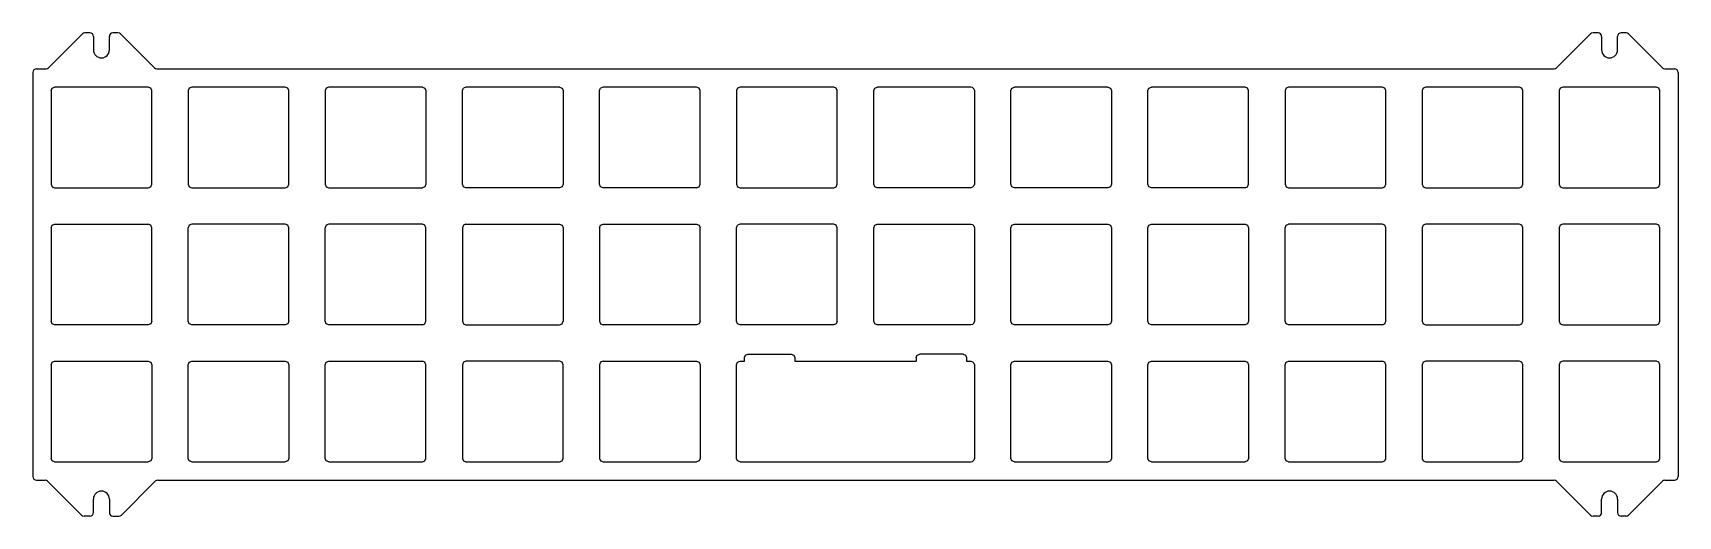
# Model space of a CAD drawing. Extents: x -114 to 114, y -34 to 34.
import ezdxf

# ---------------------------------------------------------------- set-up
doc = ezdxf.new("R2010")
doc.units = 0
doc.header["$MEASUREMENT"] = 0
doc.layers.add('VISIBLE', color=7, linetype='CONTINUOUS')

msp = doc.modelspace()

# ---------------------------------------------------------------- linework, layer by layer
at = {"layer": 'VISIBLE'}
for p, q in [((-107.42, 33.43), (-112.13, 28.72)), ((-106.38, 33.58), (-107.07, 33.58)), ((-105.88, 33.08), (-105.88, 31.2)), ((-103.68, 31.2), (-103.68, 33.08)), ((-102.48, 33.58), (-103.18, 33.58)), ((-102.13, 33.43), (-97.42, 28.72)), ((102.13, 33.43), (97.42, 28.72)), ((103.18, 33.58), (102.48, 33.58)), ((103.68, 33.08), (103.68, 31.2)), ((105.88, 31.2), (105.88, 33.08)), ((107.07, 33.58), (106.38, 33.58)), ((107.42, 33.43), (112.13, 28.72)), ((-114.3, 28.08), (-114.3, -28.08)), ((-113.8, 28.58), (-112.48, 28.58)), ((-97.07, 28.58), (97.07, 28.58)), ((112.48, 28.58), (113.8, 28.58)), ((114.3, 28.08), (114.3, -28.08)), ((-111.78, 25.55), (-111.63, 25.91)), ((-111.78, 25.55), (-111.78, 12.55)), ((-111.63, 25.91), (-111.28, 26.05)), ((-98.28, 26.05), (-111.28, 26.05)), ((-97.92, 25.91), (-98.28, 26.05)), ((-97.78, 25.55), (-97.92, 25.91)), ((-97.78, 12.55), (-97.78, 25.55)), ((-92.58, 25.91), (-92.73, 25.55)), ((-92.73, 25.55), (-92.73, 12.55)), ((-92.23, 26.05), (-92.58, 25.91)), ((-79.23, 26.05), (-92.23, 26.05)), ((-78.87, 25.91), (-79.23, 26.05)), ((-78.73, 25.55), (-78.87, 25.91)), ((-78.73, 12.55), (-78.73, 25.55)), ((-73.53, 25.91), (-73.68, 25.55)), ((-73.68, 25.55), (-73.68, 12.55)), ((-73.18, 26.05), (-73.53, 25.91)), ((-60.18, 26.05), (-73.18, 26.05)), ((-60.18, 26.05), (-59.82, 25.91)), ((-59.82, 25.91), (-59.68, 25.55)), ((-59.68, 25.55), (-59.68, 12.55)), ((-54.63, 25.55), (-54.48, 25.91)), ((-54.63, 12.55), (-54.63, 25.55)), ((-54.13, 26.05), (-54.48, 25.91)), ((-41.13, 26.05), (-54.13, 26.05)), ((-41.13, 26.05), (-40.77, 25.91)), ((-40.77, 25.91), (-40.63, 25.55)), ((-40.63, 25.55), (-40.63, 12.55)), ((-35.58, 25.55), (-35.43, 25.91)), ((-35.58, 12.55), (-35.58, 25.55)), ((-35.08, 26.05), (-35.43, 25.91)), ((-22.08, 26.05), (-35.08, 26.05)), ((-21.72, 25.91), (-22.08, 26.05)), ((-21.58, 25.55), (-21.72, 25.91)), ((-21.58, 12.55), (-21.58, 25.55)), ((-16.38, 25.91), (-16.52, 25.55)), ((-16.52, 25.55), (-16.52, 12.55)), ((-16.02, 26.05), (-16.38, 25.91)), ((-3.03, 26.05), (-16.02, 26.05)), ((-2.67, 25.91), (-3.03, 26.05)), ((-2.53, 25.55), (-2.67, 25.91)), ((-2.53, 12.55), (-2.53, 25.55)), ((2.53, 25.55), (2.67, 25.91)), ((2.53, 12.55), (2.53, 25.55)), ((2.67, 25.91), (3.03, 26.05)), ((16.02, 26.05), (3.03, 26.05)), ((16.27, 25.99), (16.02, 26.05)), ((16.27, 25.99), (16.46, 25.8)), ((16.46, 25.8), (16.52, 25.55)), ((16.52, 25.55), (16.52, 12.55)), ((21.58, 25.55), (21.72, 25.91)), ((21.58, 12.55), (21.58, 25.55)), ((21.72, 25.91), (22.08, 26.05)), ((35.08, 26.05), (22.08, 26.05)), ((35.08, 26.05), (35.43, 25.91)), ((35.43, 25.91), (35.58, 25.55)), ((35.58, 25.55), (35.58, 12.55)), ((40.63, 25.55), (40.77, 25.91)), ((40.63, 12.55), (40.63, 25.55)), ((40.77, 25.91), (41.13, 26.05)), ((54.13, 26.05), (41.13, 26.05)), ((54.48, 25.91), (54.13, 26.05)), ((54.63, 25.55), (54.48, 25.91)), ((54.63, 12.55), (54.63, 25.55)), ((59.82, 25.91), (59.68, 25.55)), ((59.68, 25.55), (59.68, 12.55)), ((60.18, 26.05), (59.82, 25.91)), ((73.18, 26.05), (60.18, 26.05)), ((73.53, 25.91), (73.18, 26.05)), ((73.68, 25.55), (73.53, 25.91)), ((73.68, 12.55), (73.68, 25.55)), ((78.87, 25.91), (78.73, 25.55)), ((78.73, 25.55), (78.73, 12.55)), ((79.23, 26.05), (78.87, 25.91)), ((92.23, 26.05), (79.23, 26.05)), ((92.58, 25.91), (92.23, 26.05)), ((92.73, 25.55), (92.58, 25.91)), ((92.73, 12.55), (92.73, 25.55)), ((97.92, 25.91), (97.78, 25.55)), ((97.78, 25.55), (97.78, 12.55)), ((98.28, 26.05), (97.92, 25.91)), ((111.28, 26.05), (98.28, 26.05)), ((111.63, 25.91), (111.28, 26.05)), ((111.78, 25.55), (111.63, 25.91)), ((111.78, 12.55), (111.78, 25.55)), ((-111.78, 12.55), (-111.63, 12.2)), ((-111.63, 12.2), (-111.28, 12.05)), ((-111.28, 12.05), (-98.28, 12.05)), ((-98.28, 12.05), (-97.92, 12.2)), ((-97.92, 12.2), (-97.78, 12.55)), ((-92.73, 12.55), (-92.58, 12.2)), ((-92.58, 12.2), (-92.23, 12.05)), ((-92.23, 12.05), (-79.23, 12.05)), ((-79.23, 12.05), (-78.87, 12.2)), ((-78.87, 12.2), (-78.73, 12.55)), ((-73.68, 12.55), (-73.53, 12.2)), ((-73.53, 12.2), (-73.18, 12.05)), ((-73.18, 12.05), (-60.18, 12.05)), ((-59.82, 12.2), (-60.18, 12.05)), ((-59.68, 12.55), (-59.82, 12.2)), ((-54.48, 12.2), (-54.63, 12.55)), ((-54.13, 12.05), (-54.48, 12.2)), ((-41.13, 12.05), (-54.13, 12.05)), ((-40.77, 12.2), (-41.13, 12.05)), ((-40.63, 12.55), (-40.77, 12.2)), ((-35.43, 12.2), (-35.58, 12.55)), ((-35.08, 12.05), (-35.43, 12.2)), ((-22.08, 12.05), (-35.08, 12.05)), ((-22.08, 12.05), (-21.72, 12.2)), ((-21.72, 12.2), (-21.58, 12.55)), ((-16.52, 12.55), (-16.38, 12.2)), ((-16.38, 12.2), (-16.02, 12.05)), ((-16.02, 12.05), (-3.03, 12.05)), ((-3.03, 12.05), (-2.67, 12.2)), ((-2.67, 12.2), (-2.53, 12.55)), ((2.67, 12.2), (2.53, 12.55)), ((3.03, 12.05), (2.67, 12.2)), ((16.02, 12.05), (3.03, 12.05)), ((16.27, 12.12), (16.02, 12.05)), ((16.46, 12.3), (16.27, 12.12)), ((16.52, 12.55), (16.46, 12.3)), ((21.72, 12.2), (21.58, 12.55)), ((22.08, 12.05), (21.72, 12.2)), ((35.08, 12.05), (22.08, 12.05)), ((35.43, 12.2), (35.08, 12.05)), ((35.58, 12.55), (35.43, 12.2)), ((40.77, 12.2), (40.63, 12.55)), ((41.13, 12.05), (40.77, 12.2)), ((54.13, 12.05), (41.13, 12.05)), ((54.13, 12.05), (54.48, 12.2)), ((54.48, 12.2), (54.63, 12.55)), ((59.68, 12.55), (59.82, 12.2)), ((59.82, 12.2), (60.18, 12.05)), ((60.18, 12.05), (73.18, 12.05)), ((73.18, 12.05), (73.53, 12.2)), ((73.53, 12.2), (73.68, 12.55)), ((78.73, 12.55), (78.87, 12.2)), ((78.87, 12.2), (79.23, 12.05)), ((79.23, 12.05), (92.23, 12.05)), ((92.23, 12.05), (92.58, 12.2)), ((92.58, 12.2), (92.73, 12.55)), ((97.78, 12.55), (97.92, 12.2)), ((97.92, 12.2), (98.28, 12.05)), ((98.28, 12.05), (111.28, 12.05)), ((111.28, 12.05), (111.63, 12.2)), ((111.63, 12.2), (111.78, 12.55)), ((-111.63, 6.85), (-111.28, 7)), ((-111.28, 7), (-98.28, 7)), ((-97.92, 6.85), (-98.28, 7)), ((-92.23, 7), (-92.58, 6.85)), ((-79.23, 7), (-92.23, 7)), ((-78.87, 6.85), (-79.23, 7)), ((-73.18, 7), (-73.53, 6.85)), ((-60.18, 7), (-73.18, 7)), ((-59.82, 6.85), (-60.18, 7)), ((-54.13, 7), (-54.48, 6.85)), ((-54.13, 7), (-41.13, 7)), ((-41.13, 7), (-40.77, 6.85)), ((-35.43, 6.85), (-35.08, 7)), ((-35.08, 7), (-22.08, 7)), ((-22.08, 7), (-21.72, 6.85)), ((-16.02, 7), (-16.38, 6.85)), ((-3.03, 7), (-16.02, 7)), ((-2.67, 6.85), (-3.03, 7)), ((2.67, 6.85), (3.03, 7)), ((3.03, 7), (16.02, 7)), ((16.02, 7), (16.27, 6.93)), ((16.27, 6.93), (16.46, 6.75)), ((21.72, 6.85), (22.08, 7)), ((22.08, 7), (35.08, 7)), ((35.08, 7), (35.43, 6.85)), ((40.77, 6.85), (41.13, 7)), ((41.13, 7), (54.13, 7)), ((54.13, 7), (54.48, 6.85)), ((59.82, 6.85), (60.18, 7)), ((73.18, 7), (60.18, 7)), ((73.53, 6.85), (73.18, 7)), ((79.23, 7), (78.87, 6.85)), ((92.23, 7), (79.23, 7)), ((92.58, 6.85), (92.23, 7)), ((98.28, 7), (97.92, 6.85)), ((111.28, 7), (98.28, 7)), ((111.63, 6.85), (111.28, 7)), ((-111.78, 6.5), (-111.63, 6.85)), ((-111.78, 6.5), (-111.78, -6.5)), ((-97.78, 6.5), (-97.92, 6.85)), ((-97.78, -6.5), (-97.78, 6.5)), ((-92.58, 6.85), (-92.73, 6.5)), ((-92.73, -6.5), (-92.73, 6.5)), ((-78.73, 6.5), (-78.87, 6.85)), ((-78.73, -6.5), (-78.73, 6.5)), ((-73.53, 6.85), (-73.68, 6.5)), ((-73.68, -6.5), (-73.68, 6.5)), ((-59.68, 6.5), (-59.82, 6.85)), ((-59.68, -6.5), (-59.68, 6.5)), ((-54.48, 6.85), (-54.63, 6.5)), ((-54.63, 6.5), (-54.63, -6.5)), ((-40.77, 6.85), (-40.63, 6.5)), ((-40.63, 6.5), (-40.63, -6.5)), ((-35.58, 6.5), (-35.43, 6.85)), ((-35.58, 6.5), (-35.58, -6.5)), ((-21.72, 6.85), (-21.58, 6.5)), ((-21.58, -6.5), (-21.58, 6.5)), ((-16.52, 6.5), (-16.38, 6.85)), ((-16.52, -6.5), (-16.52, 6.5)), ((-2.53, 6.5), (-2.67, 6.85)), ((-2.53, -6.5), (-2.53, 6.5)), ((2.53, 6.5), (2.67, 6.85)), ((2.53, -6.5), (2.53, 6.5)), ((16.46, 6.75), (16.52, 6.5)), ((16.52, 6.5), (16.52, -6.5)), ((21.58, 6.5), (21.72, 6.85)), ((21.58, -6.5), (21.58, 6.5)), ((35.43, 6.85), (35.58, 6.5)), ((35.58, 6.5), (35.58, -6.5)), ((40.63, 6.5), (40.77, 6.85)), ((40.63, -6.5), (40.63, 6.5)), ((54.48, 6.85), (54.63, 6.5)), ((54.63, 6.5), (54.63, -6.5)), ((59.68, 6.5), (59.82, 6.85)), ((59.68, -6.5), (59.68, 6.5)), ((73.68, 6.5), (73.53, 6.85)), ((73.68, -6.5), (73.68, 6.5)), ((78.87, 6.85), (78.73, 6.5)), ((78.73, 6.5), (78.73, -6.5)), ((92.73, 6.5), (92.58, 6.85)), ((92.73, -6.5), (92.73, 6.5)), ((97.92, 6.85), (97.78, 6.5)), ((97.78, 6.5), (97.78, -6.5)), ((111.78, 6.5), (111.63, 6.85)), ((111.78, -6.5), (111.78, 6.5)), ((-111.63, -6.86), (-111.78, -6.5)), ((-111.28, -7), (-111.63, -6.86)), ((-97.92, -6.86), (-98.28, -7)), ((-97.78, -6.5), (-97.92, -6.86)), ((-92.58, -6.86), (-92.73, -6.5)), ((-92.23, -7), (-92.58, -6.86)), ((-78.87, -6.86), (-79.23, -7)), ((-78.73, -6.5), (-78.87, -6.86)), ((-73.53, -6.86), (-73.68, -6.5)), ((-73.18, -7), (-73.53, -6.86)), ((-60.18, -7), (-59.82, -6.86)), ((-59.82, -6.86), (-59.68, -6.5)), ((-54.63, -6.5), (-54.48, -6.86)), ((-54.48, -6.86), (-54.13, -7)), ((-41.13, -7), (-40.77, -6.86)), ((-40.77, -6.86), (-40.63, -6.5)), ((-35.58, -6.5), (-35.43, -6.86)), ((-35.43, -6.86), (-35.08, -7)), ((-21.72, -6.86), (-22.08, -7)), ((-21.58, -6.5), (-21.72, -6.86)), ((-16.38, -6.86), (-16.52, -6.5)), ((-16.02, -7), (-16.38, -6.86)), ((-2.67, -6.86), (-3.03, -7)), ((-2.53, -6.5), (-2.67, -6.86)), ((2.67, -6.86), (2.53, -6.5)), ((3.03, -7), (2.67, -6.86)), ((16.46, -6.75), (16.27, -6.93)), ((16.52, -6.5), (16.46, -6.75)), ((21.72, -6.86), (21.58, -6.5)), ((22.08, -7), (21.72, -6.86)), ((35.43, -6.86), (35.08, -7)), ((35.58, -6.5), (35.43, -6.86)), ((40.77, -6.86), (40.63, -6.5)), ((41.13, -7), (40.77, -6.86)), ((54.48, -6.86), (54.13, -7)), ((54.63, -6.5), (54.48, -6.86)), ((59.82, -6.86), (59.68, -6.5)), ((60.18, -7), (59.82, -6.86)), ((73.18, -7), (73.53, -6.86)), ((73.53, -6.86), (73.68, -6.5)), ((78.73, -6.5), (78.87, -6.86)), ((78.87, -6.86), (79.23, -7)), ((92.23, -7), (92.58, -6.86)), ((92.58, -6.86), (92.73, -6.5)), ((97.78, -6.5), (97.92, -6.86)), ((97.92, -6.86), (98.28, -7)), ((111.28, -7), (111.63, -6.86)), ((111.63, -6.86), (111.78, -6.5)), ((-98.28, -7), (-111.28, -7)), ((-79.23, -7), (-92.23, -7)), ((-60.18, -7), (-73.18, -7)), ((-54.13, -7), (-41.13, -7)), ((-22.08, -7), (-35.08, -7)), ((-3.03, -7), (-16.02, -7)), ((16.02, -7), (3.03, -7)), ((16.27, -6.93), (16.02, -7)), ((35.08, -7), (22.08, -7)), ((54.13, -7), (41.13, -7)), ((73.18, -7), (60.18, -7)), ((79.23, -7), (92.23, -7)), ((98.28, -7), (111.28, -7)), ((-15.44, -11.55), (-15.29, -11.2)), ((-15.29, -11.2), (-14.94, -11.05)), ((-14.94, -11.05), (-8.94, -11.05)), ((-8.94, -11.05), (-8.58, -11.2)), ((-8.58, -11.2), (-8.44, -11.55)), ((8.44, -11.55), (8.58, -11.2)), ((8.58, -11.2), (8.94, -11.05)), ((14.94, -11.05), (8.94, -11.05)), ((14.94, -11.05), (15.29, -11.2)), ((15.29, -11.2), (15.44, -11.55)), ((-111.78, -12.55), (-111.63, -12.2)), ((-111.78, -12.55), (-111.78, -25.55)), ((-111.63, -12.2), (-111.28, -12.05)), ((-111.28, -12.05), (-98.28, -12.05)), ((-98.28, -12.05), (-97.92, -12.2)), ((-97.92, -12.2), (-97.78, -12.55)), ((-97.78, -12.55), (-97.78, -25.55)), ((-92.73, -12.55), (-92.58, -12.2)), ((-92.73, -25.55), (-92.73, -12.55)), ((-92.58, -12.2), (-92.23, -12.05)), ((-92.23, -12.05), (-79.23, -12.05)), ((-79.23, -12.05), (-78.87, -12.2)), ((-78.87, -12.2), (-78.73, -12.55)), ((-78.73, -12.55), (-78.73, -25.55)), ((-73.68, -12.55), (-73.53, -12.2)), ((-73.68, -25.55), (-73.68, -12.55)), ((-73.53, -12.2), (-73.18, -12.05)), ((-73.18, -12.05), (-60.18, -12.05)), ((-59.82, -12.2), (-60.18, -12.05)), ((-59.68, -12.55), (-59.82, -12.2)), ((-59.68, -25.55), (-59.68, -12.55)), ((-54.48, -12.2), (-54.63, -12.55)), ((-54.63, -12.55), (-54.63, -25.55)), ((-54.13, -12.05), (-54.48, -12.2)), ((-41.13, -12.05), (-54.13, -12.05)), ((-40.77, -12.2), (-41.13, -12.05)), ((-40.63, -12.55), (-40.77, -12.2)), ((-40.63, -25.55), (-40.63, -12.55)), ((-35.43, -12.2), (-35.58, -12.55)), ((-35.58, -12.55), (-35.58, -25.55)), ((-35.08, -12.05), (-35.43, -12.2)), ((-35.08, -12.05), (-22.08, -12.05)), ((-22.08, -12.05), (-21.72, -12.2)), ((-21.72, -12.2), (-21.58, -12.55)), ((-21.58, -12.55), (-21.58, -25.55)), ((-16.52, -12.55), (-16.38, -12.2)), ((-16.52, -25.55), (-16.52, -12.55)), ((-16.38, -12.2), (-16.02, -12.05)), ((-16.02, -12.05), (-15.44, -12.05)), ((-15.44, -12.05), (-15.44, -11.55)), ((-8.44, -11.55), (-8.44, -12.05)), ((-8.44, -12.05), (8.44, -12.05)), ((8.44, -11.55), (8.44, -12.05)), ((15.44, -11.55), (15.44, -12.05)), ((15.44, -12.05), (16.02, -12.05)), ((16.02, -12.05), (16.27, -12.12)), ((16.27, -12.12), (16.46, -12.3)), ((16.46, -12.3), (16.52, -12.55)), ((16.52, -12.55), (16.52, -25.55)), ((21.58, -12.55), (21.72, -12.2)), ((21.58, -25.55), (21.58, -12.55)), ((21.72, -12.2), (22.08, -12.05)), ((22.08, -12.05), (35.08, -12.05)), ((35.08, -12.05), (35.43, -12.2)), ((35.43, -12.2), (35.58, -12.55)), ((35.58, -12.55), (35.58, -25.55)), ((40.63, -12.55), (40.77, -12.2)), ((40.63, -25.55), (40.63, -12.55)), ((40.77, -12.2), (41.13, -12.05)), ((41.13, -12.05), (54.13, -12.05)), ((54.13, -12.05), (54.48, -12.2)), ((54.48, -12.2), (54.63, -12.55)), ((54.63, -12.55), (54.63, -25.55)), ((59.68, -12.55), (59.82, -12.2)), ((59.68, -25.55), (59.68, -12.55)), ((59.82, -12.2), (60.18, -12.05)), ((60.18, -12.05), (73.18, -12.05)), ((73.53, -12.2), (73.18, -12.05)), ((73.68, -12.55), (73.53, -12.2)), ((73.68, -25.55), (73.68, -12.55)), ((78.87, -12.2), (78.73, -12.55)), ((78.73, -12.55), (78.73, -25.55)), ((79.23, -12.05), (78.87, -12.2)), ((92.23, -12.05), (79.23, -12.05)), ((92.58, -12.2), (92.23, -12.05)), ((92.73, -12.55), (92.58, -12.2)), ((92.73, -25.55), (92.73, -12.55)), ((97.92, -12.2), (97.78, -12.55)), ((97.78, -12.55), (97.78, -25.55)), ((98.28, -12.05), (97.92, -12.2)), ((111.28, -12.05), (98.28, -12.05)), ((111.63, -12.2), (111.28, -12.05)), ((111.78, -12.55), (111.63, -12.2)), ((111.78, -25.55), (111.78, -12.55)), ((-111.63, -25.91), (-111.78, -25.55)), ((-111.28, -26.05), (-111.63, -25.91)), ((-111.28, -26.05), (-98.28, -26.05)), ((-97.92, -25.91), (-98.28, -26.05)), ((-97.78, -25.55), (-97.92, -25.91)), ((-92.58, -25.91), (-92.73, -25.55)), ((-92.23, -26.05), (-92.58, -25.91)), ((-92.23, -26.05), (-79.23, -26.05)), ((-78.87, -25.91), (-79.23, -26.05)), ((-78.73, -25.55), (-78.87, -25.91)), ((-73.53, -25.91), (-73.68, -25.55)), ((-73.18, -26.05), (-73.53, -25.91)), ((-73.18, -26.05), (-60.18, -26.05)), ((-60.18, -26.05), (-59.82, -25.91)), ((-59.82, -25.91), (-59.68, -25.55)), ((-54.63, -25.55), (-54.48, -25.91)), ((-54.48, -25.91), (-54.13, -26.05)), ((-54.13, -26.05), (-41.13, -26.05)), ((-41.13, -26.05), (-40.77, -25.91)), ((-40.77, -25.91), (-40.63, -25.55)), ((-35.58, -25.55), (-35.43, -25.91)), ((-35.43, -25.91), (-35.08, -26.05)), ((-35.08, -26.05), (-22.08, -26.05)), ((-21.72, -25.91), (-22.08, -26.05)), ((-21.58, -25.55), (-21.72, -25.91)), ((-16.38, -25.91), (-16.52, -25.55)), ((-16.02, -26.05), (-16.38, -25.91)), ((-16.02, -26.05), (16.02, -26.05)), ((16.02, -26.05), (16.27, -25.99)), ((16.27, -25.99), (16.46, -25.8)), ((16.52, -25.55), (16.46, -25.8)), ((21.72, -25.91), (21.58, -25.55)), ((22.08, -26.05), (21.72, -25.91)), ((22.08, -26.05), (35.08, -26.05)), ((35.08, -26.05), (35.43, -25.91)), ((35.58, -25.55), (35.43, -25.91)), ((40.77, -25.91), (40.63, -25.55)), ((41.13, -26.05), (40.77, -25.91)), ((41.13, -26.05), (54.13, -26.05)), ((54.48, -25.91), (54.13, -26.05)), ((54.63, -25.55), (54.48, -25.91)), ((59.82, -25.91), (59.68, -25.55)), ((60.18, -26.05), (59.82, -25.91)), ((60.18, -26.05), (73.18, -26.05)), ((73.18, -26.05), (73.53, -25.91)), ((73.53, -25.91), (73.68, -25.55)), ((78.73, -25.55), (78.87, -25.91)), ((78.87, -25.91), (79.23, -26.05)), ((79.23, -26.05), (92.23, -26.05)), ((92.23, -26.05), (92.58, -25.91)), ((92.58, -25.91), (92.73, -25.55)), ((97.78, -25.55), (97.92, -25.91)), ((97.92, -25.91), (98.28, -26.05)), ((98.28, -26.05), (111.28, -26.05)), ((111.28, -26.05), (111.63, -25.91)), ((111.63, -25.91), (111.78, -25.55)), ((-113.8, -28.58), (-112.61, -28.58)), ((-107.55, -33.43), (-112.26, -28.72)), ((-102.01, -33.43), (-97.3, -28.72)), ((-96.95, -28.58), (97.07, -28.58)), ((102.13, -33.43), (97.42, -28.72)), ((107.42, -33.43), (112.13, -28.72)), ((112.48, -28.58), (113.8, -28.58)), ((-105.88, -33.08), (-105.88, -31.2)), ((-103.68, -31.2), (-103.68, -33.08)), ((103.68, -33.08), (103.68, -31.2)), ((105.88, -31.2), (105.88, -33.08)), ((-106.38, -33.58), (-107.2, -33.58)), ((-103.18, -33.58), (-102.36, -33.58)), ((103.18, -33.58), (102.48, -33.58)), ((107.07, -33.58), (106.38, -33.58))]:
    msp.add_line(p, q, dxfattribs=at)
for centre, radius, start, end in [((-107.07, 33.08), 0.5, 90, 135), ((-106.38, 33.08), 0.5, 0, 90), ((-103.18, 33.08), 0.5, 90, 180), ((-102.48, 33.08), 0.5, 45, 90), ((102.48, 33.08), 0.5, 90, 135), ((103.18, 33.08), 0.5, 0, 90), ((106.38, 33.08), 0.5, 90, 180), ((107.07, 33.08), 0.5, 45, 90), ((-104.78, 31.2), 1.1, 180, 0), ((104.78, 31.2), 1.1, 180, 0), ((-113.8, 28.08), 0.5, 90, 180), ((-112.48, 29.08), 0.5, 270, 315), ((-97.07, 29.08), 0.5, 225, 270), ((97.07, 29.08), 0.5, 270, 315), ((112.48, 29.08), 0.5, 225, 270), ((113.8, 28.08), 0.5, 0, 90), ((-113.8, -28.08), 0.5, 180, 270), ((-112.61, -29.08), 0.5, 45, 90), ((-96.95, -29.08), 0.5, 90, 135), ((97.07, -29.08), 0.5, 45, 90), ((112.48, -29.08), 0.5, 90, 135), ((113.8, -28.08), 0.5, 270, 0), ((-104.78, -31.2), 1.1, 0, 180), ((104.78, -31.2), 1.1, 0, 180), ((-107.2, -33.08), 0.5, 225, 270), ((-106.38, -33.08), 0.5, 270, 0), ((-103.18, -33.08), 0.5, 180, 270), ((-102.36, -33.08), 0.5, 270, 315), ((102.48, -33.08), 0.5, 225, 270), ((103.18, -33.08), 0.5, 270, 0), ((106.38, -33.08), 0.5, 180, 270), ((107.07, -33.08), 0.5, 270, 315)]:
    msp.add_arc(centre, radius, start, end, dxfattribs=at)

doc.saveas('drawing.dxf')
